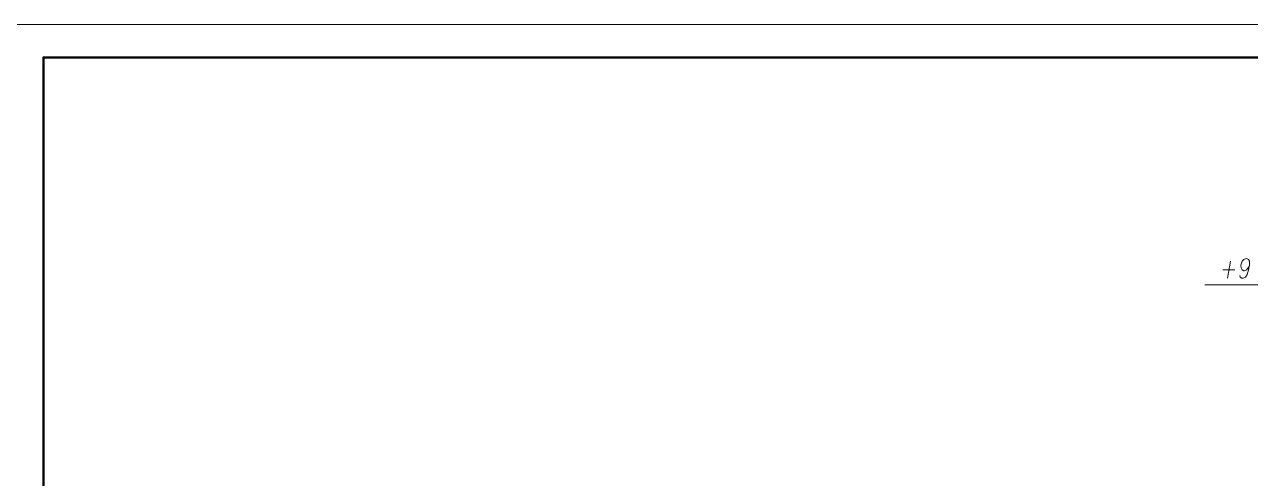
# Model space of a CAD drawing. Header units: millimetres. Extents: x 148937 to 2048786, y 870 to 351006.
# Drawn here: x 504721 to 523319, y 306786 to 313678 of the extents above; entities that cross this region are included whole.
import ezdxf

# ---------------------------------------------------------------- set-up
doc = ezdxf.new("R2010")
doc.units = ezdxf.units.MM
doc.layers.add('PDF _Геометрия', color=7, linetype='Continuous')

msp = doc.modelspace()

# ---------------------------------------------------------------- linework, layer by layer
at = {"layer": 'PDF _Геометрия', "lineweight": 15}
msp.add_lwpolyline([(503011.15311, 271681.99412), (503011.15311, 313677.69555), (562405.35307, 313677.69555), (562405.35307, 271681.99412)], close=True, dxfattribs=at)
at = {"layer": 'PDF _Геометрия', "lineweight": 50}
msp.add_lwpolyline([(505009.00663, 272180.38449), (505009.00663, 313179.30952), (561906.96703, 313179.30952), (561906.96703, 272180.38449)], close=True, dxfattribs=at)
at = {"layer": 'PDF _Геометрия', "color": 30, "lineweight": 15, "true_color": 0xff7e00}
for points in [[(523013.30256, 310083.71479), (522968.18978, 309825.92746)], [(523303.31242, 310025.70844), (523286.1266, 309982.74389), (523260.34787, 309954.81693), (523228.12445, 309939.77933), (523217.38332, 309939.77933), (523191.60458, 309954.81693), (523176.56699, 309982.74389), (523172.27053, 310025.70844), (523176.56699, 310040.74604), (523193.75281, 310083.71059), (523217.38332, 310111.63755), (523251.75496, 310126.67515), (523260.34787, 310126.67515), (523288.27483, 310111.63755), (523303.31242, 310083.71059), (523303.31242, 310025.70844), (523290.42306, 309954.81693), (523268.94078, 309883.92541), (523241.01382, 309840.96086), (523208.7904, 309825.92327), (523187.30813, 309825.92327), (523161.5294, 309840.96086), (523155.08471, 309868.88782)], [(522901.59489, 309954.81763), (523079.89779, 309954.81763)], [(524227.05209, 309325.38848), (524227.05209, 309727.10706), (522628.77071, 309727.10706)]]:
    msp.add_lwpolyline(points, dxfattribs=at)

doc.saveas('drawing.dxf')
